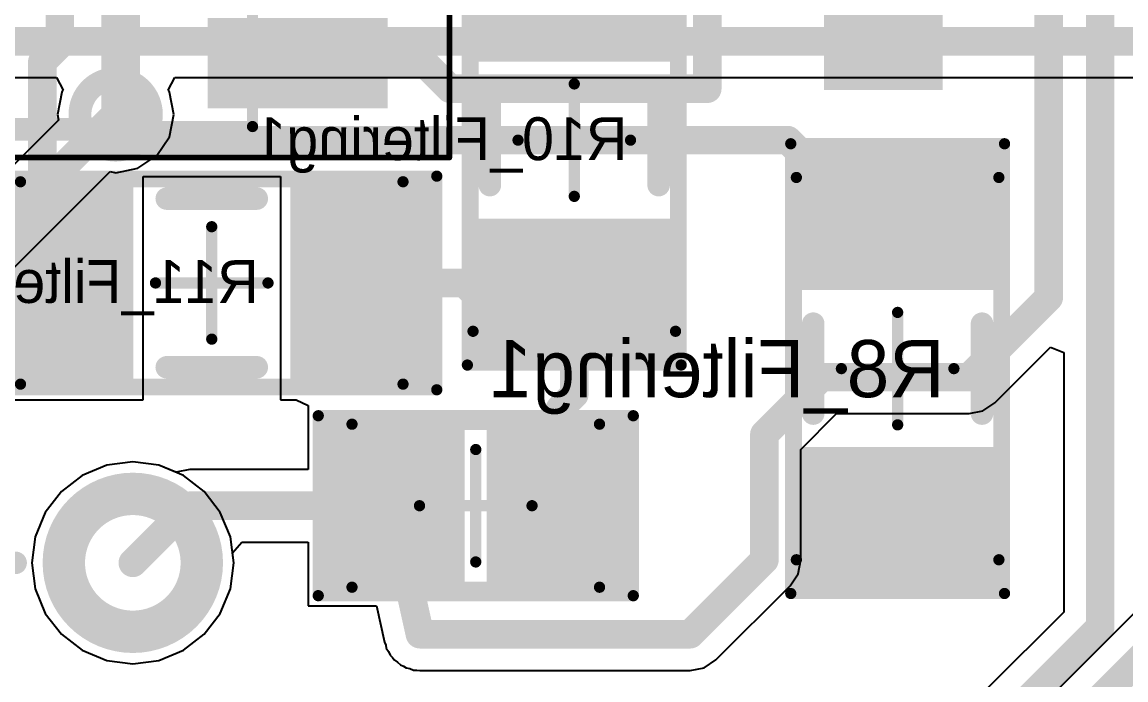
# Model space of a CAD drawing. Header units: millimetres. Extents: x 0.91 to 3, y 1 to 3.
# Drawn here: x 2.4062 to 2.7925, y 1.214 to 1.4443 of the extents above; entities that cross this region are included whole.
import ezdxf

# ---------------------------------------------------------------- set-up
doc = ezdxf.new("R2010")
doc.units = ezdxf.units.MM
doc.header["$MEASUREMENT"] = 0
for name, color, linetype in [('BottomLayer', 5, 'Continuous'), ('BottomOverlay', 54, 'Continuous'), ('BottomPaste', 16, 'Continuous'), ('BottomSolder', 6, 'Continuous'), ('Mechanical13', 56, 'Continuous'), ('Mechanical15', 56, 'Continuous'), ('MultiLayer', 9, 'Continuous'), ('TopLayer', 1, 'Continuous'), ('TopOverlay', 2, 'Continuous'), ('TopSolder', 216, 'Continuous')]:
    doc.layers.add(name, color=color, linetype=linetype)

# ---------------------------------------------------------------- blocks, each defined once
blk = doc.blocks.new('C0805_B_133')
at = {"layer": 'BottomLayer'}
for points, const_width in [([(-0.04035, 0.02756), (-0.04035, -0.02756)], 0.02165), ([(-0.0187, 0.02756), (-0.0187, -0.02756)], 0.02165), ([(0.0187, 0.02756), (0.0187, -0.02756)], 0.02165), ([(0.04035, 0.02756), (0.04035, -0.02756)], 0.02165), ([(-0.00787, 0.01378), (-0.05118, 0.01378)], 0.02756), ([(0.05118, 0.01378), (0.00787, 0.01378)], 0.02756), ([(-0.00787, -0.01378), (-0.05118, -0.01378)], 0.02756), ([(0.05118, -0.01378), (0.00787, -0.01378)], 0.02756)]:
    blk.add_lwpolyline(points, dxfattribs=dict(at, const_width=const_width))
at = {"layer": 'BottomLayer', "const_width": 0.02165}
for points in [[(-0.04035, 0, 1), (-0.0187, 0, 1)], [(0.0187, 0, 1), (0.04035, 0, 1)]]:
    blk.add_lwpolyline(points, format="xyb", close=True, dxfattribs=at)
at = {"layer": 'BottomPaste'}
for points, const_width in [([(-0.04035, 0.02756), (-0.04035, -0.02756)], 0.02165), ([(-0.0187, 0.02756), (-0.0187, -0.02756)], 0.02165), ([(0.0187, 0.02756), (0.0187, -0.02756)], 0.02165), ([(0.04035, 0.02756), (0.04035, -0.02756)], 0.02165), ([(-0.00787, 0.01378), (-0.05118, 0.01378)], 0.02756), ([(0.05118, 0.01378), (0.00787, 0.01378)], 0.02756), ([(-0.00787, -0.01378), (-0.05118, -0.01378)], 0.02756), ([(0.05118, -0.01378), (0.00787, -0.01378)], 0.02756)]:
    blk.add_lwpolyline(points, dxfattribs=dict(at, const_width=const_width))
at = {"layer": 'BottomPaste', "const_width": 0.02165}
for points in [[(-0.04035, 0, 1), (-0.0187, 0, 1)], [(0.0187, 0, 1), (0.04035, 0, 1)]]:
    blk.add_lwpolyline(points, format="xyb", close=True, dxfattribs=at)
at = {"layer": 'BottomSolder'}
for points, const_width in [([(-0.04235, 0.03156), (-0.04235, -0.03156)], 0.02565), ([(-0.0167, 0.03156), (-0.0167, -0.03156)], 0.02565), ([(0.0167, 0.03156), (0.0167, -0.03156)], 0.02565), ([(0.04235, 0.03156), (0.04235, -0.03156)], 0.02565), ([(-0.00387, 0.01578), (-0.05518, 0.01578)], 0.03156), ([(0.05518, 0.01578), (0.00387, 0.01578)], 0.03156), ([(-0.00387, -0.01578), (-0.05518, -0.01578)], 0.03156), ([(0.05518, -0.01578), (0.00387, -0.01578)], 0.03156)]:
    blk.add_lwpolyline(points, dxfattribs=dict(at, const_width=const_width))
at = {"layer": 'BottomSolder', "const_width": 0.02565}
for points in [[(-0.04235, 0, 1), (-0.0167, 0, 1)], [(0.0167, 0, 1), (0.04235, 0, 1)]]:
    blk.add_lwpolyline(points, format="xyb", close=True, dxfattribs=at)
at = {"layer": 'Mechanical13', "const_width": 0.00394}
for points in [[(-0.04331, 0.02854), (0.04331, 0.02854)], [(-0.04331, -0.02854), (-0.04331, 0.02854)], [(0.04331, -0.02854), (0.04331, 0.02854)], [(-0.04331, -0.02854), (0.04331, -0.02854)]]:
    blk.add_lwpolyline(points, dxfattribs=at)
at = {"layer": 'Mechanical13', "const_width": 0.00197}
for points in [[(-0.04429, 0.02854, 1), (-0.04232, 0.02854, 1)], [(-0.04429, 0.02854, 1), (-0.04232, 0.02854, 1)], [(0.04232, 0.02854, 1), (0.04429, 0.02854, 1)], [(0.04232, 0.02854, 1), (0.04429, 0.02854, 1)], [(-0.04429, -0.02854, 1), (-0.04232, -0.02854, 1)], [(-0.04429, -0.02854, 1), (-0.04232, -0.02854, 1)], [(0.04232, -0.02854, 1), (0.04429, -0.02854, 1)], [(0.04232, -0.02854, 1), (0.04429, -0.02854, 1)]]:
    blk.add_lwpolyline(points, format="xyb", close=True, dxfattribs=at)
at = {"layer": 'Mechanical15', "const_width": 0.00394}
for points in [[(-0.05512, 0.0315), (0.05512, 0.0315)], [(-0.05512, -0.0315), (-0.05512, 0.0315)], [(0.05512, -0.0315), (0.05512, 0.0315)], [(0, -0.01969), (0, 0.01968)], [(-0.01968, 0), (0.01969, 0)], [(-0.05512, -0.0315), (0.05512, -0.0315)]]:
    blk.add_lwpolyline(points, dxfattribs=at)
at = {"layer": 'Mechanical15', "const_width": 0.00197}
for points in [[(-0.0561, 0.0315, 1), (-0.05413, 0.0315, 1)], [(-0.0561, 0.0315, 1), (-0.05413, 0.0315, 1)], [(0.05413, 0.0315, 1), (0.0561, 0.0315, 1)], [(0.05413, 0.0315, 1), (0.0561, 0.0315, 1)], [(-0.00098, 0.01968, 1), (0.00098, 0.01968, 1)], [(-0.02067, 0, 1), (-0.0187, 0, 1)], [(0.0187, 0, 1), (0.02067, 0, 1)], [(-0.00098, -0.01969, 1), (0.00098, -0.01969, 1)], [(-0.0561, -0.0315, 1), (-0.05413, -0.0315, 1)], [(-0.0561, -0.0315, 1), (-0.05413, -0.0315, 1)], [(0.05413, -0.0315, 1), (0.0561, -0.0315, 1)], [(0.05413, -0.0315, 1), (0.0561, -0.0315, 1)]]:
    blk.add_lwpolyline(points, format="xyb", close=True, dxfattribs=at)
blk = doc.blocks.new('425_B_156')
at = {"layer": 'BottomLayer'}
for points, const_width in [([(-0.08268, 0.01673), (-0.08268, -0.01673)], 0.0315), ([(-0.05118, 0.01673), (-0.05118, -0.01673)], 0.0315), ([(0.05118, 0.01673), (0.05118, -0.01673)], 0.0315), ([(0.08268, 0.01673), (0.08268, -0.01673)], 0.0315), ([(-0.09843, 0.00837), (-0.03543, 0.00837)], 0.01673), ([(0.03543, 0.00837), (0.09842, 0.00837)], 0.01673), ([(-0.09843, -0.00837), (-0.03543, -0.00837)], 0.01673), ([(0.03543, -0.00837), (0.09842, -0.00837)], 0.01673)]:
    blk.add_lwpolyline(points, dxfattribs=dict(at, const_width=const_width))
at = {"layer": 'BottomLayer', "const_width": 0.01673}
for points in [[(-0.0753, 0, 1), (-0.05856, 0, 1)], [(0.05856, 0, 1), (0.07529, 0, 1)]]:
    blk.add_lwpolyline(points, format="xyb", close=True, dxfattribs=at)
at = {"layer": 'BottomOverlay', "const_width": 0.00787}
for points in [[(-0.05709, 0.02756), (-0.05709, 0.03543)], [(0.05709, 0.03543), (-0.05709, 0.03543)], [(-0.01969, -0.03543), (-0.01969, 0.03543)], [(0.05709, 0.02756), (0.05709, 0.03543)], [(-0.05709, -0.03543), (-0.05709, -0.02756)], [(0.05709, -0.03543), (0.05709, -0.02756)], [(0.05709, -0.03543), (-0.05709, -0.03543)]]:
    blk.add_lwpolyline(points, dxfattribs=at)
at = {"layer": 'BottomOverlay', "const_width": 0.00394}
for points in [[(-0.05905, 0.03543, 1), (-0.05512, 0.03543, 1)], [(-0.05905, 0.03543, 1), (-0.05512, 0.03543, 1)], [(-0.02165, 0.03543, 1), (-0.01772, 0.03543, 1)], [(0.05512, 0.03543, 1), (0.05905, 0.03543, 1)], [(0.05512, 0.03543, 1), (0.05905, 0.03543, 1)], [(-0.05905, 0.02756, 1), (-0.05512, 0.02756, 1)], [(0.05512, 0.02756, 1), (0.05905, 0.02756, 1)], [(-0.05905, -0.02756, 1), (-0.05512, -0.02756, 1)], [(0.05512, -0.02756, 1), (0.05905, -0.02756, 1)], [(-0.05905, -0.03543, 1), (-0.05512, -0.03543, 1)], [(-0.05905, -0.03543, 1), (-0.05512, -0.03543, 1)], [(-0.02165, -0.03543, 1), (-0.01772, -0.03543, 1)], [(0.05512, -0.03543, 1), (0.05905, -0.03543, 1)], [(0.05512, -0.03543, 1), (0.05905, -0.03543, 1)]]:
    blk.add_lwpolyline(points, format="xyb", close=True, dxfattribs=at)
at = {"layer": 'BottomPaste'}
for points, const_width in [([(-0.08268, 0.01673), (-0.08268, -0.01673)], 0.0315), ([(-0.05118, 0.01673), (-0.05118, -0.01673)], 0.0315), ([(0.05118, 0.01673), (0.05118, -0.01673)], 0.0315), ([(0.08268, 0.01673), (0.08268, -0.01673)], 0.0315), ([(-0.09843, 0.00837), (-0.03543, 0.00837)], 0.01673), ([(0.03543, 0.00837), (0.09842, 0.00837)], 0.01673), ([(-0.09843, -0.00837), (-0.03543, -0.00837)], 0.01673), ([(0.03543, -0.00837), (0.09842, -0.00837)], 0.01673)]:
    blk.add_lwpolyline(points, dxfattribs=dict(at, const_width=const_width))
at = {"layer": 'BottomPaste', "const_width": 0.01673}
for points in [[(-0.0753, 0, 1), (-0.05856, 0, 1)], [(0.05856, 0, 1), (0.07529, 0, 1)]]:
    blk.add_lwpolyline(points, format="xyb", close=True, dxfattribs=at)
at = {"layer": 'BottomSolder'}
for points, const_width in [([(-0.08468, 0.02073), (-0.08468, -0.02073)], 0.0355), ([(-0.04918, 0.02073), (-0.04918, -0.02073)], 0.0355), ([(0.04918, 0.02073), (0.04918, -0.02073)], 0.0355), ([(0.08468, 0.02073), (0.08468, -0.02073)], 0.0355), ([(-0.10243, 0.01037), (-0.03143, 0.01037)], 0.02073), ([(0.03143, 0.01037), (0.10242, 0.01037)], 0.02073), ([(-0.10243, -0.01037), (-0.03143, -0.01037)], 0.02073), ([(0.03143, -0.01037), (0.10242, -0.01037)], 0.02073)]:
    blk.add_lwpolyline(points, dxfattribs=dict(at, const_width=const_width))
at = {"layer": 'BottomSolder', "const_width": 0.02073}
for points in [[(-0.0773, 0, 1), (-0.05656, 0, 1)], [(0.05656, 0, 1), (0.07729, 0, 1)]]:
    blk.add_lwpolyline(points, format="xyb", close=True, dxfattribs=at)
blk = doc.blocks.new('C1206_B_181')
at = {"layer": 'BottomLayer'}
for points, const_width in [([(-0.06398, 0.03346), (-0.06398, -0.03346)], 0.02165), ([(-0.04232, 0.03346), (-0.04232, -0.03346)], 0.02165), ([(0.04232, 0.03346), (0.04232, -0.03346)], 0.02165), ([(0.06398, 0.03346), (0.06398, -0.03346)], 0.02165), ([(-0.0315, 0.01673), (-0.0748, 0.01673)], 0.03346), ([(0.0748, 0.01673), (0.0315, 0.01673)], 0.03346), ([(-0.0315, -0.01673), (-0.0748, -0.01673)], 0.03346), ([(0.0748, -0.01673), (0.0315, -0.01673)], 0.03346)]:
    blk.add_lwpolyline(points, dxfattribs=dict(at, const_width=const_width))
at = {"layer": 'BottomLayer', "const_width": 0.02165}
for points in [[(-0.06398, 0, 1), (-0.04232, 0, 1)], [(0.04232, 0, 1), (0.06398, 0, 1)]]:
    blk.add_lwpolyline(points, format="xyb", close=True, dxfattribs=at)
at = {"layer": 'BottomOverlay', "const_width": 0.00787}
for points in [[(-0.01575, 0.02953), (0.01575, 0.02953)], [(-0.01575, -0.02953), (0.01575, -0.02953)]]:
    blk.add_lwpolyline(points, dxfattribs=at)
at = {"layer": 'BottomOverlay', "const_width": 0.00394}
for points in [[(-0.01772, 0.02953, 1), (-0.01378, 0.02953, 1)], [(0.01378, 0.02953, 1), (0.01772, 0.02953, 1)], [(-0.01772, -0.02953, 1), (-0.01378, -0.02953, 1)], [(0.01378, -0.02953, 1), (0.01772, -0.02953, 1)]]:
    blk.add_lwpolyline(points, format="xyb", close=True, dxfattribs=at)
at = {"layer": 'BottomPaste'}
for points, const_width in [([(-0.06398, 0.03346), (-0.06398, -0.03346)], 0.02165), ([(-0.04232, 0.03346), (-0.04232, -0.03346)], 0.02165), ([(0.04232, 0.03346), (0.04232, -0.03346)], 0.02165), ([(0.06398, 0.03346), (0.06398, -0.03346)], 0.02165), ([(-0.0315, 0.01673), (-0.0748, 0.01673)], 0.03346), ([(0.0748, 0.01673), (0.0315, 0.01673)], 0.03346), ([(-0.0315, -0.01673), (-0.0748, -0.01673)], 0.03346), ([(0.0748, -0.01673), (0.0315, -0.01673)], 0.03346)]:
    blk.add_lwpolyline(points, dxfattribs=dict(at, const_width=const_width))
at = {"layer": 'BottomPaste', "const_width": 0.02165}
for points in [[(-0.06398, 0, 1), (-0.04232, 0, 1)], [(0.04232, 0, 1), (0.06398, 0, 1)]]:
    blk.add_lwpolyline(points, format="xyb", close=True, dxfattribs=at)
at = {"layer": 'BottomSolder'}
for points, const_width in [([(-0.06598, 0.03746), (-0.06598, -0.03746)], 0.02565), ([(-0.04032, 0.03746), (-0.04032, -0.03746)], 0.02565), ([(0.04032, 0.03746), (0.04032, -0.03746)], 0.02565), ([(0.06598, 0.03746), (0.06598, -0.03746)], 0.02565), ([(-0.0275, 0.01873), (-0.0788, 0.01873)], 0.03746), ([(0.0788, 0.01873), (0.0275, 0.01873)], 0.03746), ([(-0.0275, -0.01873), (-0.0788, -0.01873)], 0.03746), ([(0.0788, -0.01873), (0.0275, -0.01873)], 0.03746)]:
    blk.add_lwpolyline(points, dxfattribs=dict(at, const_width=const_width))
at = {"layer": 'BottomSolder', "const_width": 0.02565}
for points in [[(-0.06598, 0, 1), (-0.04032, 0, 1)], [(0.04032, 0, 1), (0.06598, 0, 1)]]:
    blk.add_lwpolyline(points, format="xyb", close=True, dxfattribs=at)
at = {"layer": 'Mechanical13', "const_width": 0.00394}
for points in [[(-0.06693, 0.03543), (0.06693, 0.03543)], [(-0.06693, 0.03543), (-0.06693, -0.03543)], [(0.06693, 0.03543), (0.06693, -0.03543)], [(-0.06693, -0.03543), (0.06693, -0.03543)]]:
    blk.add_lwpolyline(points, dxfattribs=at)
at = {"layer": 'Mechanical13', "const_width": 0.00197}
for points in [[(-0.06791, 0.03543, 1), (-0.06594, 0.03543, 1)], [(-0.06791, 0.03543, 1), (-0.06594, 0.03543, 1)], [(0.06595, 0.03543, 1), (0.06791, 0.03543, 1)], [(0.06595, 0.03543, 1), (0.06791, 0.03543, 1)], [(-0.06791, -0.03543, 1), (-0.06594, -0.03543, 1)], [(-0.06791, -0.03543, 1), (-0.06594, -0.03543, 1)], [(0.06595, -0.03543, 1), (0.06791, -0.03543, 1)], [(0.06595, -0.03543, 1), (0.06791, -0.03543, 1)]]:
    blk.add_lwpolyline(points, format="xyb", close=True, dxfattribs=at)
at = {"layer": 'Mechanical15', "const_width": 0.00394}
for points in [[(-0.07874, 0.0374), (0.07874, 0.0374)], [(-0.07874, 0.0374), (-0.07874, -0.0374)], [(0.07874, 0.0374), (0.07874, -0.0374)], [(0, 0.01968), (0, -0.01969)], [(-0.01968, 0), (0.01969, 0)], [(-0.07874, -0.0374), (0.07874, -0.0374)]]:
    blk.add_lwpolyline(points, dxfattribs=at)
at = {"layer": 'Mechanical15', "const_width": 0.00197}
for points in [[(-0.07972, 0.0374, 1), (-0.07776, 0.0374, 1)], [(-0.07972, 0.0374, 1), (-0.07776, 0.0374, 1)], [(0.07776, 0.0374, 1), (0.07972, 0.0374, 1)], [(0.07776, 0.0374, 1), (0.07972, 0.0374, 1)], [(-0.00098, 0.01968, 1), (0.00098, 0.01968, 1)], [(-0.02067, 0, 1), (-0.0187, 0, 1)], [(0.0187, 0, 1), (0.02067, 0, 1)], [(-0.00098, -0.01969, 1), (0.00098, -0.01969, 1)], [(-0.07972, -0.0374, 1), (-0.07776, -0.0374, 1)], [(-0.07972, -0.0374, 1), (-0.07776, -0.0374, 1)], [(0.07776, -0.0374, 1), (0.07972, -0.0374, 1)], [(0.07776, -0.0374, 1), (0.07972, -0.0374, 1)]]:
    blk.add_lwpolyline(points, format="xyb", close=True, dxfattribs=at)
blk = doc.blocks.new('C1206_B_185')
at = {"layer": 'BottomLayer'}
for points, const_width in [([(-0.06398, 0.03346), (-0.06398, -0.03346)], 0.02165), ([(-0.04232, 0.03346), (-0.04232, -0.03346)], 0.02165), ([(0.04232, 0.03346), (0.04232, -0.03346)], 0.02165), ([(0.06398, 0.03346), (0.06398, -0.03346)], 0.02165), ([(-0.0315, 0.01673), (-0.0748, 0.01673)], 0.03346), ([(0.0748, 0.01673), (0.0315, 0.01673)], 0.03346), ([(-0.0315, -0.01673), (-0.0748, -0.01673)], 0.03346), ([(0.0748, -0.01673), (0.0315, -0.01673)], 0.03346)]:
    blk.add_lwpolyline(points, dxfattribs=dict(at, const_width=const_width))
at = {"layer": 'BottomLayer', "const_width": 0.02165}
for points in [[(-0.06398, 0, 1), (-0.04232, 0, 1)], [(0.04232, 0, 1), (0.06398, 0, 1)]]:
    blk.add_lwpolyline(points, format="xyb", close=True, dxfattribs=at)
at = {"layer": 'BottomOverlay', "const_width": 0.00787}
for points in [[(-0.01575, 0.02953), (0.01575, 0.02953)], [(-0.01575, -0.02953), (0.01575, -0.02953)]]:
    blk.add_lwpolyline(points, dxfattribs=at)
at = {"layer": 'BottomOverlay', "const_width": 0.00394}
for points in [[(-0.01772, 0.02953, 1), (-0.01378, 0.02953, 1)], [(0.01378, 0.02953, 1), (0.01772, 0.02953, 1)], [(-0.01772, -0.02953, 1), (-0.01378, -0.02953, 1)], [(0.01378, -0.02953, 1), (0.01772, -0.02953, 1)]]:
    blk.add_lwpolyline(points, format="xyb", close=True, dxfattribs=at)
at = {"layer": 'BottomPaste'}
for points, const_width in [([(-0.06398, 0.03346), (-0.06398, -0.03346)], 0.02165), ([(-0.04232, 0.03346), (-0.04232, -0.03346)], 0.02165), ([(0.04232, 0.03346), (0.04232, -0.03346)], 0.02165), ([(0.06398, 0.03346), (0.06398, -0.03346)], 0.02165), ([(-0.0315, 0.01673), (-0.0748, 0.01673)], 0.03346), ([(0.0748, 0.01673), (0.0315, 0.01673)], 0.03346), ([(-0.0315, -0.01673), (-0.0748, -0.01673)], 0.03346), ([(0.0748, -0.01673), (0.0315, -0.01673)], 0.03346)]:
    blk.add_lwpolyline(points, dxfattribs=dict(at, const_width=const_width))
at = {"layer": 'BottomPaste', "const_width": 0.02165}
for points in [[(-0.06398, 0, 1), (-0.04232, 0, 1)], [(0.04232, 0, 1), (0.06398, 0, 1)]]:
    blk.add_lwpolyline(points, format="xyb", close=True, dxfattribs=at)
at = {"layer": 'BottomSolder'}
for points, const_width in [([(-0.06598, 0.03746), (-0.06598, -0.03746)], 0.02565), ([(-0.04032, 0.03746), (-0.04032, -0.03746)], 0.02565), ([(0.04032, 0.03746), (0.04032, -0.03746)], 0.02565), ([(0.06598, 0.03746), (0.06598, -0.03746)], 0.02565), ([(-0.0275, 0.01873), (-0.0788, 0.01873)], 0.03746), ([(0.0788, 0.01873), (0.0275, 0.01873)], 0.03746), ([(-0.0275, -0.01873), (-0.0788, -0.01873)], 0.03746), ([(0.0788, -0.01873), (0.0275, -0.01873)], 0.03746)]:
    blk.add_lwpolyline(points, dxfattribs=dict(at, const_width=const_width))
at = {"layer": 'BottomSolder', "const_width": 0.02565}
for points in [[(-0.06598, 0, 1), (-0.04032, 0, 1)], [(0.04032, 0, 1), (0.06598, 0, 1)]]:
    blk.add_lwpolyline(points, format="xyb", close=True, dxfattribs=at)
at = {"layer": 'Mechanical13', "const_width": 0.00394}
for points in [[(-0.06693, 0.03543), (0.06693, 0.03543)], [(-0.06693, 0.03543), (-0.06693, -0.03543)], [(0.06693, 0.03543), (0.06693, -0.03543)], [(-0.06693, -0.03543), (0.06693, -0.03543)]]:
    blk.add_lwpolyline(points, dxfattribs=at)
at = {"layer": 'Mechanical13', "const_width": 0.00197}
for points in [[(-0.06791, 0.03543, 1), (-0.06594, 0.03543, 1)], [(-0.06791, 0.03543, 1), (-0.06594, 0.03543, 1)], [(0.06595, 0.03543, 1), (0.06791, 0.03543, 1)], [(0.06595, 0.03543, 1), (0.06791, 0.03543, 1)], [(-0.06791, -0.03543, 1), (-0.06594, -0.03543, 1)], [(-0.06791, -0.03543, 1), (-0.06594, -0.03543, 1)], [(0.06595, -0.03543, 1), (0.06791, -0.03543, 1)], [(0.06595, -0.03543, 1), (0.06791, -0.03543, 1)]]:
    blk.add_lwpolyline(points, format="xyb", close=True, dxfattribs=at)
at = {"layer": 'Mechanical15', "const_width": 0.00394}
for points in [[(-0.07874, 0.0374), (0.07874, 0.0374)], [(-0.07874, 0.0374), (-0.07874, -0.0374)], [(0.07874, 0.0374), (0.07874, -0.0374)], [(0, 0.01968), (0, -0.01969)], [(-0.01968, 0), (0.01969, 0)], [(-0.07874, -0.0374), (0.07874, -0.0374)]]:
    blk.add_lwpolyline(points, dxfattribs=at)
at = {"layer": 'Mechanical15', "const_width": 0.00197}
for points in [[(-0.07972, 0.0374, 1), (-0.07776, 0.0374, 1)], [(-0.07972, 0.0374, 1), (-0.07776, 0.0374, 1)], [(0.07776, 0.0374, 1), (0.07972, 0.0374, 1)], [(0.07776, 0.0374, 1), (0.07972, 0.0374, 1)], [(-0.00098, 0.01968, 1), (0.00098, 0.01968, 1)], [(-0.02067, 0, 1), (-0.0187, 0, 1)], [(0.0187, 0, 1), (0.02067, 0, 1)], [(-0.00098, -0.01969, 1), (0.00098, -0.01969, 1)], [(-0.07972, -0.0374, 1), (-0.07776, -0.0374, 1)], [(-0.07972, -0.0374, 1), (-0.07776, -0.0374, 1)], [(0.07776, -0.0374, 1), (0.07972, -0.0374, 1)], [(0.07776, -0.0374, 1), (0.07972, -0.0374, 1)]]:
    blk.add_lwpolyline(points, format="xyb", close=True, dxfattribs=at)
blk = doc.blocks.new('C1206_B_187')
at = {"layer": 'BottomLayer'}
for points, const_width in [([(-0.06398, 0.03346), (-0.06398, -0.03346)], 0.02165), ([(-0.04232, 0.03346), (-0.04232, -0.03346)], 0.02165), ([(0.04232, 0.03346), (0.04232, -0.03346)], 0.02165), ([(0.06398, 0.03346), (0.06398, -0.03346)], 0.02165), ([(-0.0315, 0.01673), (-0.0748, 0.01673)], 0.03346), ([(0.0748, 0.01673), (0.0315, 0.01673)], 0.03346), ([(-0.0315, -0.01673), (-0.0748, -0.01673)], 0.03346), ([(0.0748, -0.01673), (0.0315, -0.01673)], 0.03346)]:
    blk.add_lwpolyline(points, dxfattribs=dict(at, const_width=const_width))
at = {"layer": 'BottomLayer', "const_width": 0.02165}
for points in [[(-0.06398, 0, 1), (-0.04232, 0, 1)], [(0.04232, 0, 1), (0.06398, 0, 1)]]:
    blk.add_lwpolyline(points, format="xyb", close=True, dxfattribs=at)
at = {"layer": 'BottomOverlay', "const_width": 0.00787}
for points in [[(-0.01575, 0.02953), (0.01575, 0.02953)], [(-0.01575, -0.02953), (0.01575, -0.02953)]]:
    blk.add_lwpolyline(points, dxfattribs=at)
at = {"layer": 'BottomOverlay', "const_width": 0.00394}
for points in [[(-0.01772, 0.02953, 1), (-0.01378, 0.02953, 1)], [(0.01378, 0.02953, 1), (0.01772, 0.02953, 1)], [(-0.01772, -0.02953, 1), (-0.01378, -0.02953, 1)], [(0.01378, -0.02953, 1), (0.01772, -0.02953, 1)]]:
    blk.add_lwpolyline(points, format="xyb", close=True, dxfattribs=at)
at = {"layer": 'BottomPaste'}
for points, const_width in [([(-0.06398, 0.03346), (-0.06398, -0.03346)], 0.02165), ([(-0.04232, 0.03346), (-0.04232, -0.03346)], 0.02165), ([(0.04232, 0.03346), (0.04232, -0.03346)], 0.02165), ([(0.06398, 0.03346), (0.06398, -0.03346)], 0.02165), ([(-0.0315, 0.01673), (-0.0748, 0.01673)], 0.03346), ([(0.0748, 0.01673), (0.0315, 0.01673)], 0.03346), ([(-0.0315, -0.01673), (-0.0748, -0.01673)], 0.03346), ([(0.0748, -0.01673), (0.0315, -0.01673)], 0.03346)]:
    blk.add_lwpolyline(points, dxfattribs=dict(at, const_width=const_width))
at = {"layer": 'BottomPaste', "const_width": 0.02165}
for points in [[(-0.06398, 0, 1), (-0.04232, 0, 1)], [(0.04232, 0, 1), (0.06398, 0, 1)]]:
    blk.add_lwpolyline(points, format="xyb", close=True, dxfattribs=at)
at = {"layer": 'BottomSolder'}
for points, const_width in [([(-0.06598, 0.03746), (-0.06598, -0.03746)], 0.02565), ([(-0.04032, 0.03746), (-0.04032, -0.03746)], 0.02565), ([(0.04032, 0.03746), (0.04032, -0.03746)], 0.02565), ([(0.06598, 0.03746), (0.06598, -0.03746)], 0.02565), ([(-0.0275, 0.01873), (-0.0788, 0.01873)], 0.03746), ([(0.0788, 0.01873), (0.0275, 0.01873)], 0.03746), ([(-0.0275, -0.01873), (-0.0788, -0.01873)], 0.03746), ([(0.0788, -0.01873), (0.0275, -0.01873)], 0.03746)]:
    blk.add_lwpolyline(points, dxfattribs=dict(at, const_width=const_width))
at = {"layer": 'BottomSolder', "const_width": 0.02565}
for points in [[(-0.06598, 0, 1), (-0.04032, 0, 1)], [(0.04032, 0, 1), (0.06598, 0, 1)]]:
    blk.add_lwpolyline(points, format="xyb", close=True, dxfattribs=at)
at = {"layer": 'Mechanical13', "const_width": 0.00394}
for points in [[(-0.06693, 0.03543), (0.06693, 0.03543)], [(-0.06693, -0.03543), (-0.06693, 0.03543)], [(0.06693, -0.03543), (0.06693, 0.03543)], [(-0.06693, -0.03543), (0.06693, -0.03543)]]:
    blk.add_lwpolyline(points, dxfattribs=at)
at = {"layer": 'Mechanical13', "const_width": 0.00197}
for points in [[(-0.06791, 0.03543, 1), (-0.06595, 0.03543, 1)], [(-0.06791, 0.03543, 1), (-0.06595, 0.03543, 1)], [(0.06595, 0.03543, 1), (0.06791, 0.03543, 1)], [(0.06595, 0.03543, 1), (0.06791, 0.03543, 1)], [(-0.06791, -0.03543, 1), (-0.06595, -0.03543, 1)], [(-0.06791, -0.03543, 1), (-0.06595, -0.03543, 1)], [(0.06595, -0.03543, 1), (0.06791, -0.03543, 1)], [(0.06595, -0.03543, 1), (0.06791, -0.03543, 1)]]:
    blk.add_lwpolyline(points, format="xyb", close=True, dxfattribs=at)
at = {"layer": 'Mechanical15', "const_width": 0.00394}
for points in [[(-0.07874, 0.0374), (0.07874, 0.0374)], [(-0.07874, -0.0374), (-0.07874, 0.0374)], [(0.07874, -0.0374), (0.07874, 0.0374)], [(0, -0.01968), (0, 0.01969)], [(-0.01968, 0), (0.01969, 0)], [(-0.07874, -0.0374), (0.07874, -0.0374)]]:
    blk.add_lwpolyline(points, dxfattribs=at)
at = {"layer": 'Mechanical15', "const_width": 0.00197}
for points in [[(-0.07972, 0.0374, 1), (-0.07776, 0.0374, 1)], [(-0.07972, 0.0374, 1), (-0.07776, 0.0374, 1)], [(0.07776, 0.0374, 1), (0.07972, 0.0374, 1)], [(0.07776, 0.0374, 1), (0.07972, 0.0374, 1)], [(-0.00098, 0.01969, 1), (0.00098, 0.01969, 1)], [(-0.02067, 0, 1), (-0.0187, 0, 1)], [(0.0187, 0, 1), (0.02067, 0, 1)], [(-0.00098, -0.01968, 1), (0.00098, -0.01968, 1)], [(-0.07972, -0.0374, 1), (-0.07776, -0.0374, 1)], [(-0.07972, -0.0374, 1), (-0.07776, -0.0374, 1)], [(0.07776, -0.0374, 1), (0.07972, -0.0374, 1)], [(0.07776, -0.0374, 1), (0.07972, -0.0374, 1)]]:
    blk.add_lwpolyline(points, format="xyb", close=True, dxfattribs=at)
blk = doc.blocks.new('AXIAL_0_3_214')
at = {"layer": 'BottomLayer', "const_width": 0.01083}
for points in [[(-0.17215, 0, 1), (-0.12785, 0, 1)], [(0.12785, 0, 1), (0.17215, 0, 1)]]:
    blk.add_lwpolyline(points, format="xyb", close=True, dxfattribs=at)
at = {"layer": 'BottomSolder', "const_width": 0.01483}
for points in [[(-0.17415, 0, 1), (-0.12585, 0, 1)], [(0.12585, 0, 1), (0.17415, 0, 1)]]:
    blk.add_lwpolyline(points, format="xyb", close=True, dxfattribs=at)
at = {"layer": 'MultiLayer', "const_width": 0.01083}
for points in [[(-0.17215, 0, 1), (-0.12785, 0, 1)], [(0.12785, 0, 1), (0.17215, 0, 1)]]:
    blk.add_lwpolyline(points, format="xyb", close=True, dxfattribs=at)
at = {"layer": 'TopLayer', "const_width": 0.01083}
for points in [[(-0.17215, 0, 1), (-0.12785, 0, 1)], [(0.12785, 0, 1), (0.17215, 0, 1)]]:
    blk.add_lwpolyline(points, format="xyb", close=True, dxfattribs=at)
at = {"layer": 'TopOverlay', "const_width": 0.00787}
for points in [[(0.1, 0.03), (-0.1, 0.03)], [(-0.1, 0.03), (-0.1, -0.03)], [(0.1, 0.03), (0.1, 0)], [(-0.1, 0), (-0.109, 0)], [(0.1, 0), (0.1, -0.03)], [(0.109, 0), (0.1, 0)], [(0.1, -0.03), (-0.1, -0.03)]]:
    blk.add_lwpolyline(points, dxfattribs=at)
at = {"layer": 'TopOverlay', "const_width": 0.00394}
for points in [[(-0.10197, 0.03, 1), (-0.09803, 0.03, 1)], [(-0.10197, 0.03, 1), (-0.09803, 0.03, 1)], [(0.09803, 0.03, 1), (0.10197, 0.03, 1)], [(0.09803, 0.03, 1), (0.10197, 0.03, 1)], [(-0.11097, 0, 1), (-0.10703, 0, 1)], [(-0.10197, 0, 1), (-0.09803, 0, 1)], [(0.09803, 0, 1), (0.10197, 0, 1)], [(0.09803, 0, 1), (0.10197, 0, 1)], [(0.09803, 0, 1), (0.10197, 0, 1)], [(0.10703, 0, 1), (0.11097, 0, 1)], [(-0.10197, -0.03, 1), (-0.09803, -0.03, 1)], [(-0.10197, -0.03, 1), (-0.09803, -0.03, 1)], [(0.09803, -0.03, 1), (0.10197, -0.03, 1)], [(0.09803, -0.03, 1), (0.10197, -0.03, 1)]]:
    blk.add_lwpolyline(points, format="xyb", close=True, dxfattribs=at)
at = {"layer": 'TopSolder', "const_width": 0.01483}
for points in [[(-0.17415, 0, 1), (-0.12585, 0, 1)], [(0.12585, 0, 1), (0.17415, 0, 1)]]:
    blk.add_lwpolyline(points, format="xyb", close=True, dxfattribs=at)
blk = doc.blocks.new('TI_D14_N_B_221')
at = {"layer": 'BottomLayer', "const_width": 0.01181}
for points in [[(0.06299, -0.14409), (0.12598, -0.14409)], [(0.06299, -0.15591), (0.12598, -0.15591)]]:
    blk.add_lwpolyline(points, dxfattribs=at)
for points in [[(0.06299, -0.15591, 1), (0.06299, -0.14409)], [(0.12598, -0.14409, 1), (0.12598, -0.15591)]]:
    blk.add_lwpolyline(points, format="xyb", dxfattribs=at)
blk.add_lwpolyline([(0.08858, -0.15, 1), (0.10039, -0.15, 1)], format="xyb", close=True, dxfattribs=at)
at = {"layer": 'BottomOverlay', "const_width": 0.00787}
for points in [[(0.03543, -0.17323), (0.03543, 0.17323)], [(-0.03543, -0.17323), (0.03543, -0.17323)]]:
    blk.add_lwpolyline(points, dxfattribs=at)
at = {"layer": 'BottomOverlay', "const_width": 0.00394}
blk.add_lwpolyline([(0.03346, -0.17323, 1), (0.0374, -0.17323, 1)], format="xyb", close=True, dxfattribs=at)
blk.add_lwpolyline([(0.03346, -0.17323, 1), (0.0374, -0.17323, 1)], format="xyb", close=True, dxfattribs=at)
at = {"layer": 'BottomPaste', "const_width": 0.01181}
for points in [[(0.06299, -0.14409), (0.12598, -0.14409)], [(0.06299, -0.15591), (0.12598, -0.15591)]]:
    blk.add_lwpolyline(points, dxfattribs=at)
for points in [[(0.06299, -0.15591, 1), (0.06299, -0.14409)], [(0.12598, -0.14409, 1), (0.12598, -0.15591)]]:
    blk.add_lwpolyline(points, format="xyb", dxfattribs=at)
blk.add_lwpolyline([(0.08858, -0.15, 1), (0.10039, -0.15, 1)], format="xyb", close=True, dxfattribs=at)
at = {"layer": 'BottomSolder', "const_width": 0.01581}
for points in [[(0.06299, -0.14209), (0.12598, -0.14209)], [(0.06299, -0.15791), (0.12598, -0.15791)]]:
    blk.add_lwpolyline(points, dxfattribs=at)
for points in [[(0.06299, -0.15791, 1), (0.06299, -0.14209)], [(0.12598, -0.14209, 1), (0.12598, -0.15791)]]:
    blk.add_lwpolyline(points, format="xyb", dxfattribs=at)
blk.add_lwpolyline([(0.08658, -0.15, 1), (0.10239, -0.15, 1)], format="xyb", close=True, dxfattribs=at)
at = {"layer": 'Mechanical13', "const_width": 0.00394}
for points in [[(0.07874, -0.17224), (0.07874, 0.17224)], [(-0.07874, -0.17224), (0.07874, -0.17224)]]:
    blk.add_lwpolyline(points, dxfattribs=at)
at = {"layer": 'Mechanical13', "const_width": 0.00197}
blk.add_lwpolyline([(0.07776, -0.17224, 1), (0.07972, -0.17224, 1)], format="xyb", close=True, dxfattribs=at)
blk.add_lwpolyline([(0.07776, -0.17224, 1), (0.07972, -0.17224, 1)], format="xyb", close=True, dxfattribs=at)
at = {"layer": 'Mechanical15', "const_width": 0.00197}
for points in [[(0.14764, -0.18307), (0.14764, 0.18307)], [(-0.14764, -0.18307), (0.14764, -0.18307)]]:
    blk.add_lwpolyline(points, dxfattribs=at)
at = {"layer": 'Mechanical15', "const_width": 0.000984}
blk.add_lwpolyline([(0.14715, -0.18307, 1), (0.14813, -0.18307, 1)], format="xyb", close=True, dxfattribs=at)
blk.add_lwpolyline([(0.14715, -0.18307, 1), (0.14813, -0.18307, 1)], format="xyb", close=True, dxfattribs=at)

msp = doc.modelspace()

# ---------------------------------------------------------------- linework, layer by layer
at = {"layer": 'BottomLayer'}
for p, q in [((2.44863, 1.31204), (2.44863, 1.39026)), ((2.44863, 1.39026), (2.49662, 1.39026)), ((2.49662, 1.39026), (2.49662, 1.31204)), ((2.74661, 1.31099), (2.76614, 1.33052)), ((2.76614, 1.33052), (2.77076, 1.3286)), ((2.77076, 1.3286), (2.77076, 1.23778)), ((2.39032, 1.31204), (2.44863, 1.31204)), ((2.49662, 1.31204), (2.50214, 1.31204)), ((2.50214, 1.31204), (2.50632, 1.31006)), ((2.50632, 1.31006), (2.50632, 1.28774)), ((2.74247, 1.30823), (2.74661, 1.31099)), ((2.67874, 1.29472), (2.69128, 1.30726)), ((2.69128, 1.30726), (2.7376, 1.30726)), ((2.7376, 1.30726), (2.74247, 1.30823)), ((2.67874, 1.256), (2.67874, 1.29472)), ((2.445, 1.29036), (2.43585, 1.28916)), ((2.45415, 1.28916), (2.445, 1.29036)), ((2.43585, 1.28916), (2.42732, 1.28562)), ((2.46004, 1.28672), (2.45415, 1.28916)), ((2.46012, 1.28677), (2.46004, 1.28672)), ((2.465, 1.28774), (2.46012, 1.28677)), ((2.50632, 1.28774), (2.465, 1.28774)), ((2.42732, 1.28562), (2.42, 1.28)), ((2.42, 1.28), (2.41438, 1.27268)), ((2.41438, 1.27268), (2.41084, 1.26415)), ((2.41084, 1.26415), (2.40964, 1.255)), ((2.4799, 1.2585), (2.4832, 1.26226)), ((2.4832, 1.26226), (2.50632, 1.26226)), ((2.50632, 1.26226), (2.50632, 1.23994)), ((2.48036, 1.255), (2.4799, 1.2585)), ((2.67777, 1.25112), (2.67874, 1.256)), ((2.40964, 1.255), (2.41084, 1.24585)), ((2.47916, 1.24585), (2.48036, 1.255)), ((2.67501, 1.24699), (2.67777, 1.25112)), ((2.41084, 1.24585), (2.41438, 1.23732)), ((2.47562, 1.23732), (2.47916, 1.24585)), ((2.64901, 1.22099), (2.67501, 1.24699)), ((2.50632, 1.23994), (2.53021, 1.23994)), ((2.53021, 1.23994), (2.53303, 1.22724)), ((2.41438, 1.23732), (2.42, 1.23)), ((2.47, 1.23), (2.47562, 1.23732)), ((2.77076, 1.23778), (2.74372, 1.21074)), ((2.42, 1.23), (2.42732, 1.22438)), ((2.46268, 1.22438), (2.47, 1.23)), ((2.53303, 1.22724), (2.53348, 1.22622)), ((2.53348, 1.22622), (2.5337, 1.22512)), ((2.5337, 1.22512), (2.53447, 1.22396)), ((2.42732, 1.22438), (2.43585, 1.22084)), ((2.43585, 1.22084), (2.445, 1.21964)), ((2.445, 1.21964), (2.45415, 1.22084)), ((2.45415, 1.22084), (2.46268, 1.22438)), ((2.53447, 1.22396), (2.53504, 1.22268)), ((2.53504, 1.22268), (2.53584, 1.22191)), ((2.53584, 1.22191), (2.53646, 1.22099)), ((2.53646, 1.22099), (2.53762, 1.22021)), ((2.64488, 1.21823), (2.64901, 1.22099)), ((2.53762, 1.22021), (2.53863, 1.21925)), ((2.53863, 1.21925), (2.53967, 1.21884)), ((2.53967, 1.21884), (2.54059, 1.21823)), ((2.54059, 1.21823), (2.54196, 1.21795)), ((2.54196, 1.21795), (2.54327, 1.21745)), ((2.54327, 1.21745), (2.54438, 1.21747)), ((2.54438, 1.21747), (2.54547, 1.21726)), ((2.54547, 1.21726), (2.64, 1.21726)), ((2.64, 1.21726), (2.64488, 1.21823))]:
    msp.add_line(p, q, dxfattribs=at)
at = {"layer": 'BottomLayer', "const_width": 0.01}
for points in [[(2.41947, 1.43653), (2.41947, 1.66)], [(2.7835, 1.2325), (2.7835, 1.5745)], [(2.7655, 1.3479), (2.7655, 1.5155)], [(2.646, 1.421), (2.646, 1.48)], [(2.439, 1.412), (2.439, 1.46)], [(2.41333, 1.43039), (2.41947, 1.43653)], [(2.41333, 1.38553), (2.41333, 1.43039)], [(2.50264, 1.43), (2.547, 1.43)], [(2.547, 1.43), (2.556, 1.421)], [(2.556, 1.421), (2.646, 1.421)], [(2.439, 1.412), (2.448, 1.403)], [(2.448, 1.403), (2.67415, 1.403)], [(2.67415, 1.403), (2.701, 1.37615)], [(2.41333, 1.38553), (2.41947, 1.38553)], [(2.41947, 1.36), (2.41947, 1.38553)], [(2.701, 1.37615), (2.71262, 1.37615)], [(2.007, 1.36), (2.41947, 1.36)], [(2.41947, 1.353), (2.41947, 1.36)], [(2.52577, 1.353), (2.561, 1.353)], [(2.561, 1.353), (2.56415, 1.34985)], [(2.56415, 1.34985), (2.59947, 1.34985)], [(2.59947, 1.31394), (2.59947, 1.34985)], [(2.7376, 1.32), (2.7655, 1.3479)], [(2.666, 1.3), (2.686, 1.32)], [(2.686, 1.32), (2.7376, 1.32)], [(2.59453, 1.309), (2.59947, 1.31394)], [(2.59453, 1.275), (2.59453, 1.309)], [(2.666, 1.256), (2.666, 1.3)], [(2.445, 1.255), (2.465, 1.275)], [(2.465, 1.275), (2.53547, 1.275)], [(2.53547, 1.275), (2.54547, 1.23)], [(2.64, 1.23), (2.666, 1.256)], [(2.749, 1.198), (2.7835, 1.2325)], [(2.54547, 1.23), (2.64, 1.23)]]:
    msp.add_lwpolyline(points, dxfattribs=at)
at = {"layer": 'BottomLayer'}
for points, const_width in [([(2.41697, 1.43653, 1), (2.42197, 1.43653, 1)], 0.005), ([(2.41697, 1.43653, 1), (2.42197, 1.43653, 1)], 0.005), ([(2.41083, 1.43039, 1), (2.41583, 1.43039, 1)], 0.005), ([(2.41083, 1.43039, 1), (2.41583, 1.43039, 1)], 0.005), ([(2.50014, 1.43, 1), (2.50514, 1.43, 1)], 0.005), ([(2.5445, 1.43, 1), (2.5495, 1.43, 1)], 0.005), ([(2.5445, 1.43, 1), (2.5495, 1.43, 1)], 0.005), ([(2.5535, 1.421, 1), (2.5585, 1.421, 1)], 0.005), ([(2.5535, 1.421, 1), (2.5585, 1.421, 1)], 0.005), ([(2.6435, 1.421, 1), (2.6485, 1.421, 1)], 0.005), ([(2.6435, 1.421, 1), (2.6485, 1.421, 1)], 0.005), ([(2.4285, 1.412, 1), (2.4495, 1.412, 1)], 0.004), ([(2.4365, 1.412, 1), (2.4415, 1.412, 1)], 0.005), ([(2.4365, 1.412, 1), (2.4415, 1.412, 1)], 0.005), ([(2.4455, 1.403, 1), (2.4505, 1.403, 1)], 0.005), ([(2.4455, 1.403, 1), (2.4505, 1.403, 1)], 0.005), ([(2.67165, 1.403, 1), (2.67665, 1.403, 1)], 0.005), ([(2.67165, 1.403, 1), (2.67665, 1.403, 1)], 0.005), ([(2.41083, 1.38553, 1), (2.41583, 1.38553, 1)], 0.005), ([(2.41083, 1.38553, 1), (2.41583, 1.38553, 1)], 0.005), ([(2.41697, 1.38553, 1), (2.42197, 1.38553, 1)], 0.005), ([(2.41697, 1.38553, 1), (2.42197, 1.38553, 1)], 0.005), ([(2.6985, 1.37615, 1), (2.7035, 1.37615, 1)], 0.005), ([(2.6985, 1.37615, 1), (2.7035, 1.37615, 1)], 0.005), ([(2.71012, 1.37615, 1), (2.71512, 1.37615, 1)], 0.005), ([(2.41697, 1.36, 1), (2.42197, 1.36, 1)], 0.005), ([(2.41697, 1.36, 1), (2.42197, 1.36, 1)], 0.005), ([(2.41697, 1.36, 1), (2.42197, 1.36, 1)], 0.005), ([(2.41697, 1.353, 1), (2.42197, 1.353, 1)], 0.005), ([(2.52327, 1.353, 1), (2.52827, 1.353, 1)], 0.005), ([(2.5585, 1.353, 1), (2.5635, 1.353, 1)], 0.005), ([(2.5585, 1.353, 1), (2.5635, 1.353, 1)], 0.005), ([(2.56165, 1.34985, 1), (2.56665, 1.34985, 1)], 0.005), ([(2.56165, 1.34985, 1), (2.56665, 1.34985, 1)], 0.005), ([(2.59697, 1.34985, 1), (2.60197, 1.34985, 1)], 0.005), ([(2.59697, 1.34985, 1), (2.60197, 1.34985, 1)], 0.005), ([(2.763, 1.3479, 1), (2.768, 1.3479, 1)], 0.005), ([(2.763, 1.3479, 1), (2.768, 1.3479, 1)], 0.005), ([(2.6835, 1.32, 1), (2.6885, 1.32, 1)], 0.005), ([(2.6835, 1.32, 1), (2.6885, 1.32, 1)], 0.005), ([(2.7351, 1.32, 1), (2.7401, 1.32, 1)], 0.005), ([(2.7351, 1.32, 1), (2.7401, 1.32, 1)], 0.005), ([(2.59697, 1.31394, 1), (2.60197, 1.31394, 1)], 0.005), ([(2.59697, 1.31394, 1), (2.60197, 1.31394, 1)], 0.005), ([(2.59203, 1.309, 1), (2.59703, 1.309, 1)], 0.005), ([(2.59203, 1.309, 1), (2.59703, 1.309, 1)], 0.005), ([(2.6635, 1.3, 1), (2.6685, 1.3, 1)], 0.005), ([(2.6635, 1.3, 1), (2.6685, 1.3, 1)], 0.005), ([(2.4625, 1.275, 1), (2.4675, 1.275, 1)], 0.005), ([(2.4625, 1.275, 1), (2.4675, 1.275, 1)], 0.005), ([(2.53297, 1.275, 1), (2.53797, 1.275, 1)], 0.005), ([(2.53297, 1.275, 1), (2.53797, 1.275, 1)], 0.005), ([(2.59203, 1.275, 1), (2.59703, 1.275, 1)], 0.005), ([(2.4425, 1.255, 1), (2.4475, 1.255, 1)], 0.005), ([(2.6635, 1.256, 1), (2.6685, 1.256, 1)], 0.005), ([(2.6635, 1.256, 1), (2.6685, 1.256, 1)], 0.005), ([(2.781, 1.2325, 1), (2.786, 1.2325, 1)], 0.005), ([(2.781, 1.2325, 1), (2.786, 1.2325, 1)], 0.005), ([(2.54297, 1.23, 1), (2.54797, 1.23, 1)], 0.005), ([(2.54297, 1.23, 1), (2.54797, 1.23, 1)], 0.005), ([(2.6375, 1.23, 1), (2.6425, 1.23, 1)], 0.005), ([(2.6375, 1.23, 1), (2.6425, 1.23, 1)], 0.005)]:
    msp.add_lwpolyline(points, format="xyb", close=True, dxfattribs=dict(at, const_width=const_width))
at = {"layer": 'BottomSolder', "const_width": 0.008}
msp.add_lwpolyline([(2.4265, 1.412, 1), (2.4515, 1.412, 1)], format="xyb", close=True, dxfattribs=at)
at = {"layer": 'MultiLayer', "const_width": 0.004}
msp.add_lwpolyline([(2.4285, 1.412, 1), (2.4495, 1.412, 1)], format="xyb", close=True, dxfattribs=at)
at = {"layer": 'TopLayer'}
for p, q in [((2.13579, 1.42489), (2.41825, 1.42489)), ((2.41825, 1.42489), (2.42061, 1.42048)), ((2.45739, 1.42048), (2.45975, 1.42489)), ((2.45975, 1.42489), (2.87063, 1.42489)), ((2.42016, 1.4198), (2.41861, 1.412)), ((2.42061, 1.42048), (2.42016, 1.4198)), ((2.45784, 1.4198), (2.45739, 1.42048)), ((2.45939, 1.412), (2.45784, 1.4198)), ((2.419, 1.41003), (2.27672, 1.26774)), ((2.41861, 1.412), (2.419, 1.41003)), ((2.45784, 1.4042), (2.45939, 1.412)), ((2.45342, 1.39758), (2.45784, 1.4042)), ((2.4468, 1.39316), (2.45342, 1.39758)), ((2.29101, 1.24599), (2.43703, 1.392)), ((2.43703, 1.392), (2.439, 1.39161)), ((2.439, 1.39161), (2.4468, 1.39316)), ((2.89826, 1.34028), (2.68633, 1.12835)), ((2.445, 1.29036), (2.43585, 1.28916)), ((2.45415, 1.28916), (2.445, 1.29036)), ((2.43585, 1.28916), (2.42732, 1.28562)), ((2.46268, 1.28562), (2.45415, 1.28916)), ((2.42732, 1.28562), (2.42, 1.28)), ((2.47, 1.28), (2.46268, 1.28562)), ((2.42, 1.28), (2.41438, 1.27268)), ((2.47562, 1.27268), (2.47, 1.28)), ((2.41438, 1.27268), (2.41084, 1.26415)), ((2.47916, 1.26415), (2.47562, 1.27268)), ((2.41084, 1.26415), (2.40964, 1.255)), ((2.48036, 1.255), (2.47916, 1.26415)), ((2.40964, 1.255), (2.41084, 1.24585)), ((2.47916, 1.24585), (2.48036, 1.255)), ((2.41084, 1.24585), (2.41438, 1.23732)), ((2.47562, 1.23732), (2.47916, 1.24585)), ((2.41438, 1.23732), (2.42, 1.23)), ((2.47, 1.23), (2.47562, 1.23732)), ((2.42, 1.23), (2.42732, 1.22438)), ((2.46268, 1.22438), (2.47, 1.23)), ((2.42732, 1.22438), (2.43585, 1.22084)), ((2.43585, 1.22084), (2.445, 1.21964)), ((2.445, 1.21964), (2.45415, 1.22084)), ((2.45415, 1.22084), (2.46268, 1.22438))]:
    msp.add_line(p, q, dxfattribs=at)
at = {"layer": 'TopLayer', "const_width": 0.01}
for points in [[(2.13579, 1.43763), (2.87063, 1.43763)], [(2.282, 1.255), (2.439, 1.412)], [(2.682, 1.106), (2.911, 1.335)]]:
    msp.add_lwpolyline(points, dxfattribs=at)
at = {"layer": 'TopLayer'}
for points, const_width in [([(2.4285, 1.412, 1), (2.4495, 1.412, 1)], 0.004), ([(2.4365, 1.412, 1), (2.4415, 1.412, 1)], 0.005)]:
    msp.add_lwpolyline(points, format="xyb", close=True, dxfattribs=dict(at, const_width=const_width))
at = {"layer": 'TopSolder', "const_width": 0.008}
msp.add_lwpolyline([(2.4265, 1.412, 1), (2.4515, 1.412, 1)], format="xyb", close=True, dxfattribs=at)

# ---------------------------------------------------------------- block references
for name, p, rotation in [('TI_D14_N_B_221', (2.40815, 1.58), 360), ('425_B_156', (2.70762, 1.523), 270), ('C1206_B_185', (2.59947, 1.403), 90), ('C1206_B_181', (2.71262, 1.323), 90), ('C1206_B_187', (2.47262, 1.353), 360), ('C0805_B_133', (2.565, 1.275), 360), ('AXIAL_0_3_214', (2.295, 1.255), 180)]:
    msp.add_blockref(name, p, dxfattribs=dict(rotation=rotation))

# ---------------------------------------------------------------- texts
at = {"layer": 'BottomOverlay', "text_generation_flag": 2}
for s, height, p in [('R10_Filtering1', 0.015, (2.618, 1.396)), ('R11_Filtering1', 0.015, (2.489, 1.346)), ('R8_Filtering1', 0.02, (2.729, 1.313))]:
    msp.add_text(s, height=height, dxfattribs=at).set_placement(p)

doc.saveas('drawing.dxf')
